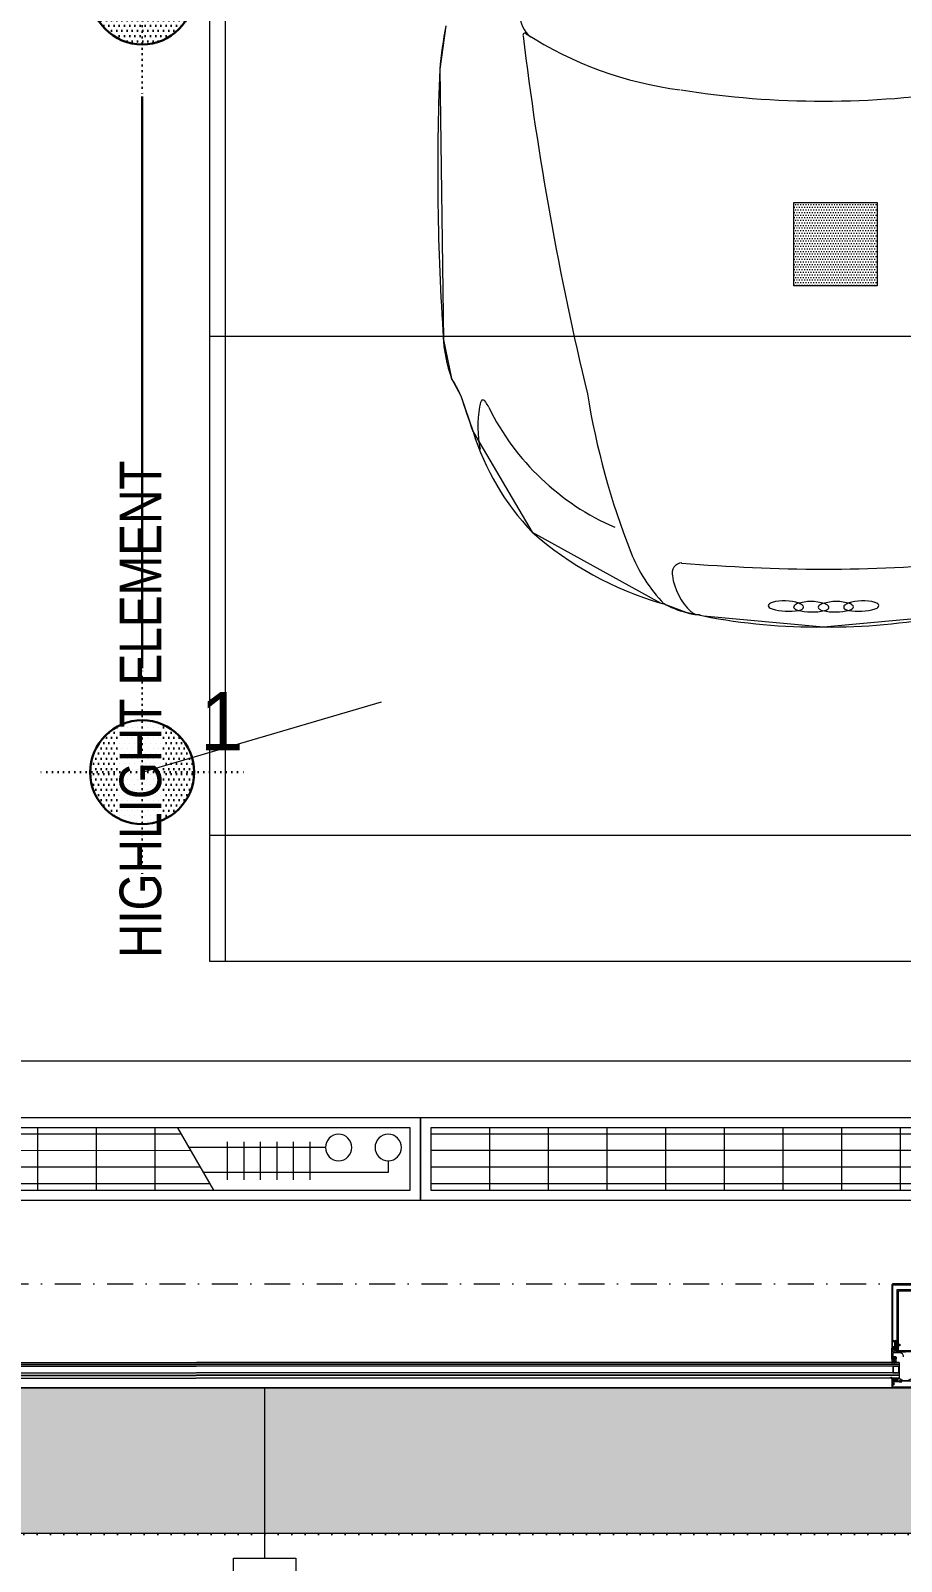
# Model space of a CAD drawing. Extents: x -1701 to 23780, y -363 to 7742.
# Drawn here: x 4278.6 to 4488.2, y 278.2 to 646.3 of the extents above; entities that cross this region are included whole.
import ezdxf
from ezdxf.enums import TextEntityAlignment as Align

# ---------------------------------------------------------------- set-up
doc = ezdxf.new("R2010")
doc.units = 0
doc.header["$LTSCALE"] = 25
doc.header["$MEASUREMENT"] = 0
for name, pattern in [('Audi$0$DASHDOT2', [0.5, 0.25, -0.125, 0, -0.125]), ('Audi$0$DOT2', [0.125, 0, -0.125]), ('DOT2', [0.125, 0, -0.125])]:
    doc.linetypes.add(name, pattern=pattern)
doc.layers.get('0').update_dxf_attribs({"color": 9, "lineweight": 9})
for name, color, linetype, lineweight in [('31', 9, 'Continuous', 9), ('Audi$0$04', 8, 'Continuous', 9), ('Audi$0$05', 8, 'Continuous', 9), ('Audi$0$06D', 8, 'Continuous', 9), ('Audi$0$09', 8, 'Continuous', 9), ('Audi$0$10', 8, 'Continuous', 9), ('Audi$0$15', 8, 'Continuous', 9), ('Audi$0$20', 8, 'Audi$0$DOT2', 9), ('Audi$0$22', 8, 'Continuous', 9), ('Audi$0$24', 8, 'Audi$0$DASHDOT2', 9), ('Audi$0$32', 8, 'Continuous', 9), ('E-Aydınlatma', 7, 'Continuous', 30), ('E-KABLO', 7, 'Continuous', 30)]:
    doc.layers.add(name, color=color, linetype=linetype, lineweight=lineweight)
doc.styles.add('Audi$0$Arial', font='arial.ttf', dxfattribs={"height": 2.5})
doc.styles.add('Audi$0$MuuM_TEXT-STANDART', font='ARIALN.TTF')
doc.styles.add('TX-TEXT', font='')
doc.styles.get('TX-TEXT').set_extended_font_data('TrSah Futura Lt BT')

# ---------------------------------------------------------------- blocks, each defined once
blk = doc.blocks.new('Audi$0$p-audi-highlight_platform')
for p, q in [((30.3, 0), (30.3, 307.6)), ((150.3, 0), (150.3, 307.6)), ((0, 303.8), (660.6, 303.8))]:
    blk.add_line(p, q)
blk.add_lwpolyline([(0, 307.6), (660.6, 307.6), (660.6, 0), (0, 0)], close=True)
blk = doc.blocks.new('Audi$0$p-konvektor_audi')
for p, q in [((250, 89.48), (0, 89.47)), ((250, 89.47), (0, 89.48)), ((0, 89.48), (0, 69.47)), ((250, 69.47), (250, 89.47)), ((199.29, 85.44), (2.49, 85.42)), ((16.61, 71.95), (16.6, 86.99)), ((30.73, 71.95), (30.72, 86.99)), ((44.85, 71.95), (44.84, 86.99)), ((58.96, 71.95), (58.96, 86.99)), ((73.08, 71.95), (73.08, 86.99)), ((87.2, 71.95), (87.2, 86.99)), ((101.32, 71.95), (101.32, 86.99)), ((115.44, 71.95), (115.44, 86.99)), ((129.56, 71.95), (129.56, 86.99)), ((143.68, 71.95), (143.68, 86.98)), ((157.8, 71.95), (157.8, 86.98)), ((171.92, 71.94), (171.92, 86.98)), ((186.04, 71.94), (186.04, 86.98)), ((191.48, 71.95), (200.19, 86.99)), ((196.99, 81.46), (2.49, 81.45)), ((242.21, 82.69), (197.7, 82.69)), ((203.55, 84.5), (203.55, 75.36)), ((207.52, 84.5), (207.52, 75.36)), ((211.5, 84.5), (211.5, 75.36)), ((215.48, 84.5), (215.48, 75.36)), ((219.45, 84.5), (219.45, 75.36)), ((223.43, 84.5), (223.43, 75.36)), ((242.21, 79.91), (242.21, 82.69)), ((194.68, 77.48), (2.49, 77.47)), ((227.1, 76.72), (194.25, 76.73)), ((192.38, 73.51), (2.49, 73.49)), ((0, 69.47), (250, 69.47))]:
    blk.add_line(p, q)
for points in [[(250, 89.47), (0, 89.47), (0, 69.47), (250, 69.47)], [(247.51, 86.99), (247.51, 71.95), (2.49, 71.95), (2.49, 86.99)]]:
    blk.add_lwpolyline(points, close=True)
for centre in [(230.28, 76.72), (242.21, 76.72)]:
    blk.add_circle(centre, 3.18)
blk = doc.blocks.new('Audi$0$p-arac alti')
h = blk.add_hatch()
h.set_pattern_fill('DOTS', color=240, scale=10)
h.set_pattern_definition([(0, (-5617.90286, -3149.24885), (0.3125, 0.625), [0, -0.625])])
h.paths.add_polyline_path([(-3947.94, -3779.61), (-3927.94, -3779.61), (-3927.94, -3799.61), (-3947.94, -3799.61)])
at = {"color": 240}
blk.add_lwpolyline([(-3947.94, -3779.61), (-3927.94, -3779.61), (-3927.94, -3799.61), (-3947.94, -3799.61)], close=True, dxfattribs=at)
blk = doc.blocks.new('*U4797')
at = {"layer": 'Audi$0$10'}
h = blk.add_hatch(dxfattribs=at)
h.set_pattern_fill('LINE', color=256, scale=0.666667, angle=585, style=0)
h.set_pattern_definition([(135, (54.08257, -143.59187), (0.058925565, 0.058925565), [])])
edge = h.paths.add_edge_path()
edge.add_arc((-3.72, -23.02), 0.625, 382.6612, 422.8, ccw=False)
edge.add_arc((-3, -22.7), 0.162, 207.04, 269.8973)
edge.add_line((-3, -22.86), (-2.92, -22.86))
edge.add_line((-2.92, -22.86), (-2.91, -22.86))
edge.add_line((-2.91, -22.86), (-2.9, -22.86))
edge.add_line((-2.9, -22.86), (-2.89, -22.86))
edge.add_line((-2.89, -22.86), (-2.89, -22.86))
edge.add_line((-2.89, -22.86), (-2.88, -22.85))
edge.add_line((-2.88, -22.85), (-2.87, -22.85))
edge.add_line((-2.87, -22.85), (-2.87, -22.84))
edge.add_line((-2.87, -22.84), (-2.86, -22.84))
edge.add_line((-2.86, -22.84), (-2.86, -22.83))
edge.add_line((-2.86, -22.83), (-2.86, -22.81))
edge.add_line((-2.86, -22.81), (-2.86, -22.74))
edge.add_line((-2.86, -22.74), (-2.86, -22.73))
edge.add_line((-2.86, -22.73), (-2.86, -22.73))
edge.add_line((-2.86, -22.73), (-2.86, -22.73))
edge.add_line((-2.86, -22.73), (-2.86, -22.73))
edge.add_line((-2.86, -22.73), (-2.85, -22.72))
edge.add_line((-2.85, -22.72), (-2.85, -22.72))
edge.add_line((-2.85, -22.72), (-2.85, -22.72))
edge.add_line((-2.85, -22.72), (-2.84, -22.72))
edge.add_line((-2.84, -22.72), (-2.84, -22.72))
edge.add_line((-2.84, -22.72), (-2.76, -22.72))
edge.add_line((-2.76, -22.72), (-2.76, -22.72))
edge.add_line((-2.76, -22.72), (-2.75, -22.72))
edge.add_line((-2.75, -22.72), (-2.75, -22.72))
edge.add_line((-2.75, -22.72), (-2.75, -22.72))
edge.add_line((-2.75, -22.72), (-2.74, -22.72))
edge.add_line((-2.74, -22.72), (-2.74, -22.73))
edge.add_line((-2.74, -22.73), (-2.74, -22.73))
edge.add_line((-2.74, -22.73), (-2.74, -22.73))
edge.add_line((-2.74, -22.73), (-2.74, -22.74))
edge.add_line((-2.74, -22.74), (-2.74, -22.81))
edge.add_line((-2.74, -22.81), (-2.74, -22.82))
edge.add_line((-2.74, -22.82), (-2.74, -22.83))
edge.add_line((-2.74, -22.83), (-2.73, -22.84))
edge.add_line((-2.73, -22.84), (-2.73, -22.84))
edge.add_line((-2.73, -22.84), (-2.72, -22.85))
edge.add_line((-2.72, -22.85), (-2.72, -22.85))
edge.add_line((-2.72, -22.85), (-2.71, -22.86))
edge.add_line((-2.71, -22.86), (-2.7, -22.86))
edge.add_line((-2.7, -22.86), (-2.69, -22.86))
edge.add_line((-2.69, -22.86), (-2.68, -22.86))
edge.add_line((-2.68, -22.86), (-2.67, -22.86))
edge.add_line((-2.67, -22.86), (-2.67, -22.86))
edge.add_line((-2.67, -22.86), (-2.66, -22.85))
edge.add_line((-2.66, -22.85), (-2.65, -22.85))
edge.add_line((-2.65, -22.85), (-2.65, -22.84))
edge.add_line((-2.65, -22.84), (-2.64, -22.84))
edge.add_line((-2.64, -22.84), (-2.64, -22.83))
edge.add_line((-2.64, -22.83), (-2.64, -22.81))
edge.add_line((-2.64, -22.81), (-2.64, -22.74))
edge.add_line((-2.64, -22.74), (-2.64, -22.73))
edge.add_line((-2.64, -22.73), (-2.64, -22.73))
edge.add_line((-2.64, -22.73), (-2.64, -22.73))
edge.add_line((-2.64, -22.73), (-2.64, -22.73))
edge.add_line((-2.64, -22.73), (-2.63, -22.72))
edge.add_line((-2.63, -22.72), (-2.63, -22.72))
edge.add_line((-2.63, -22.72), (-2.63, -22.72))
edge.add_line((-2.63, -22.72), (-2.62, -22.72))
edge.add_line((-2.62, -22.72), (-2.62, -22.72))
edge.add_line((-2.62, -22.72), (-2.54, -22.72))
edge.add_line((-2.54, -22.72), (-2.54, -22.72))
edge.add_line((-2.54, -22.72), (-2.53, -22.72))
edge.add_line((-2.53, -22.72), (-2.53, -22.72))
edge.add_line((-2.53, -22.72), (-2.53, -22.72))
edge.add_line((-2.53, -22.72), (-2.52, -22.72))
edge.add_line((-2.52, -22.72), (-2.52, -22.73))
edge.add_line((-2.52, -22.73), (-2.52, -22.73))
edge.add_line((-2.52, -22.73), (-2.52, -22.73))
edge.add_line((-2.52, -22.73), (-2.52, -22.74))
edge.add_line((-2.52, -22.74), (-2.52, -22.81))
edge.add_line((-2.52, -22.81), (-2.52, -22.82))
edge.add_line((-2.52, -22.82), (-2.52, -22.83))
edge.add_line((-2.52, -22.83), (-2.51, -22.84))
edge.add_line((-2.51, -22.84), (-2.51, -22.84))
edge.add_line((-2.51, -22.84), (-2.5, -22.85))
edge.add_line((-2.5, -22.85), (-2.5, -22.85))
edge.add_line((-2.5, -22.85), (-2.49, -22.86))
edge.add_line((-2.49, -22.86), (-2.48, -22.86))
edge.add_line((-2.48, -22.86), (-2.47, -22.86))
edge.add_line((-2.47, -22.86), (-2.46, -22.86))
edge.add_line((-2.46, -22.86), (-2.45, -22.86))
edge.add_line((-2.45, -22.86), (-2.45, -22.86))
edge.add_line((-2.45, -22.86), (-2.44, -22.85))
edge.add_line((-2.44, -22.85), (-2.43, -22.85))
edge.add_line((-2.43, -22.85), (-2.43, -22.84))
edge.add_line((-2.43, -22.84), (-2.42, -22.84))
edge.add_line((-2.42, -22.84), (-2.42, -22.83))
edge.add_line((-2.42, -22.83), (-2.42, -22.81))
edge.add_line((-2.42, -22.81), (-2.42, -22.74))
edge.add_line((-2.42, -22.74), (-2.42, -22.73))
edge.add_line((-2.42, -22.73), (-2.42, -22.73))
edge.add_line((-2.42, -22.73), (-2.42, -22.73))
edge.add_line((-2.42, -22.73), (-2.42, -22.73))
edge.add_line((-2.42, -22.73), (-2.41, -22.72))
edge.add_line((-2.41, -22.72), (-2.41, -22.72))
edge.add_line((-2.41, -22.72), (-2.41, -22.72))
edge.add_line((-2.41, -22.72), (-2.4, -22.72))
edge.add_line((-2.4, -22.72), (-2.4, -22.72))
edge.add_line((-2.4, -22.72), (-2.32, -22.72))
edge.add_line((-2.32, -22.72), (-2.32, -22.72))
edge.add_line((-2.32, -22.72), (-2.31, -22.72))
edge.add_line((-2.31, -22.72), (-2.31, -22.72))
edge.add_line((-2.31, -22.72), (-2.31, -22.72))
edge.add_line((-2.31, -22.72), (-2.3, -22.72))
edge.add_line((-2.3, -22.72), (-2.3, -22.73))
edge.add_line((-2.3, -22.73), (-2.3, -22.73))
edge.add_line((-2.3, -22.73), (-2.3, -22.73))
edge.add_line((-2.3, -22.73), (-2.3, -22.74))
edge.add_line((-2.3, -22.74), (-2.3, -22.81))
edge.add_line((-2.3, -22.81), (-2.3, -22.82))
edge.add_line((-2.3, -22.82), (-2.3, -22.83))
edge.add_line((-2.3, -22.83), (-2.29, -22.84))
edge.add_line((-2.29, -22.84), (-2.29, -22.84))
edge.add_line((-2.29, -22.84), (-2.28, -22.85))
edge.add_line((-2.28, -22.85), (-2.28, -22.85))
edge.add_line((-2.28, -22.85), (-2.27, -22.86))
edge.add_line((-2.27, -22.86), (-2.26, -22.86))
edge.add_line((-2.26, -22.86), (-2.25, -22.86))
edge.add_line((-2.25, -22.86), (-2.24, -22.86))
edge.add_line((-2.24, -22.86), (-2.23, -22.86))
edge.add_line((-2.23, -22.86), (-2.23, -22.86))
edge.add_line((-2.23, -22.86), (-2.22, -22.85))
edge.add_line((-2.22, -22.85), (-2.21, -22.85))
edge.add_line((-2.21, -22.85), (-2.21, -22.84))
edge.add_line((-2.21, -22.84), (-2.2, -22.84))
edge.add_line((-2.2, -22.84), (-2.2, -22.83))
edge.add_line((-2.2, -22.83), (-2.2, -22.81))
edge.add_line((-2.2, -22.81), (-2.2, -22.74))
edge.add_line((-2.2, -22.74), (-2.2, -22.73))
edge.add_line((-2.2, -22.73), (-2.2, -22.73))
edge.add_line((-2.2, -22.73), (-2.2, -22.73))
edge.add_line((-2.2, -22.73), (-2.2, -22.73))
edge.add_line((-2.2, -22.73), (-2.19, -22.72))
edge.add_line((-2.19, -22.72), (-2.19, -22.72))
edge.add_line((-2.19, -22.72), (-2.19, -22.72))
edge.add_line((-2.19, -22.72), (-2.18, -22.72))
edge.add_line((-2.18, -22.72), (-2.18, -22.72))
edge.add_line((-2.18, -22.72), (-2.1, -22.72))
edge.add_line((-2.1, -22.72), (-2.1, -22.72))
edge.add_line((-2.1, -22.72), (-2.09, -22.72))
edge.add_line((-2.09, -22.72), (-2.09, -22.72))
edge.add_line((-2.09, -22.72), (-2.09, -22.72))
edge.add_line((-2.09, -22.72), (-2.08, -22.72))
edge.add_line((-2.08, -22.72), (-2.08, -22.73))
edge.add_line((-2.08, -22.73), (-2.08, -22.73))
edge.add_line((-2.08, -22.73), (-2.08, -22.73))
edge.add_line((-2.08, -22.73), (-2.08, -22.74))
edge.add_line((-2.08, -22.74), (-2.08, -22.99))
edge.add_arc((-2.11, -22.99), 0.03, 270, 360, ccw=False)
edge.add_line((-2.11, -23.02), (-2.29, -23.02))
edge.add_line((-2.29, -23.02), (-2.29, -23.19))
edge.add_line((-2.29, -23.19), (-2.22, -23.21))
edge.add_arc((-2.23, -23.26), 0.05, 327.9606, 435.4015, ccw=False)
edge.add_arc((-2.27, -23.23), 0.1, 296.3878, 327.9606, ccw=False)
edge.add_arc((-2.52, -22.73), 0.663, 243.6122, 296.3878, ccw=False)
edge.add_arc((-2.77, -23.23), 0.1, 212.0394, 243.6122, ccw=False)
edge.add_arc((-2.82, -23.26), 0.05, 104.5985, 212.0394, ccw=False)
edge.add_line((-2.83, -23.21), (-2.75, -23.19))
edge.add_line((-2.75, -23.19), (-2.75, -23.02))
edge.add_line((-2.75, -23.02), (-3.17, -23.02))
edge.add_arc((-3.17, -22.97), 0.05, 193.1598, 270, ccw=False)
edge.add_arc((-3.97, -23.12), 0.763, 370.8798, 411.3382)
edge.add_arc((-3.45, -22.51), 0.0486, 74.5683, 206.9707, ccw=False)
edge = h.paths.add_edge_path(flags=16)
edge.add_arc((-2.62, -23.22), 0.03, 180, 259.176, ccw=False)
edge.add_line((-2.65, -23.22), (-2.65, -23.05))
edge.add_arc((-2.62, -23.05), 0.03, 90, 180, ccw=False)
edge.add_line((-2.62, -23.02), (-2.42, -23.02))
edge.add_arc((-2.42, -23.05), 0.03, 360, 450, ccw=False)
edge.add_line((-2.39, -23.05), (-2.39, -23.22))
edge.add_arc((-2.42, -23.22), 0.03, 280.824, 360, ccw=False)
edge.add_arc((-2.52, -22.69), 0.562, 259.176, 280.824, ccw=False)
for p, q in [((-2.56, -14.43), (-2.45, -14.43)), ((-2.45, -14.98), (-2.45, -14.43)), ((-2.4, -14.85), (-2.45, -14.56)), ((-2.44, -14.56), (-2.45, -14.56)), ((-2.45, -14.69), (-2.42, -14.82)), ((-2.44, -14.56), (-2.39, -14.85)), ((-2.42, -14.59), (-2.44, -14.56)), ((-2.37, -14.59), (-2.42, -14.59)), ((-2.37, -14.82), (-2.42, -14.59)), ((-2.35, -14.56), (-2.37, -14.59)), ((-2.37, -14.59), (-2.33, -14.82)), ((-2.33, -14.59), (-2.35, -14.56)), ((-2.35, -14.56), (-2.35, -14.56)), ((-2.31, -14.85), (-2.35, -14.56)), ((-2.35, -14.56), (-2.3, -14.85)), ((-2.28, -14.59), (-2.33, -14.59)), ((-2.28, -14.82), (-2.33, -14.59)), ((-2.26, -14.56), (-2.28, -14.59)), ((-2.28, -14.59), (-2.23, -14.82)), ((-2.25, -14.56), (-2.26, -14.56)), ((-2.21, -14.85), (-2.26, -14.56)), ((-2.23, -14.59), (-2.25, -14.56)), ((-2.25, -14.56), (-2.2, -14.85)), ((-2.18, -14.82), (-2.23, -14.59)), ((-2.18, -14.59), (-2.23, -14.59)), ((-2.16, -14.56), (-2.18, -14.59)), ((-2.18, -14.59), (-1.99, -14.59)), ((-2.18, -14.59), (-2.13, -14.82)), ((-2.15, -14.56), (-2.16, -14.56)), ((-2.11, -14.85), (-2.16, -14.56)), ((-2.13, -14.59), (-2.15, -14.56)), ((-2.15, -14.56), (-2.11, -14.85)), ((-2.09, -14.82), (-2.13, -14.59)), ((-2.09, -14.59), (-2.13, -14.59)), ((-2.07, -14.56), (-2.09, -14.59)), ((-2.09, -14.59), (-2.04, -14.82)), ((-2.06, -14.56), (-2.07, -14.56)), ((-2.02, -14.85), (-2.07, -14.56)), ((-2.04, -14.59), (-2.06, -14.56)), ((-2.06, -14.56), (-2.01, -14.85)), ((-1.99, -14.82), (-2.04, -14.59)), ((-1.97, -14.56), (-1.99, -14.59)), ((-1.99, -14.59), (-1.94, -14.82)), ((-1.97, -14.56), (-1.96, -14.56)), ((-1.92, -14.85), (-1.97, -14.56)), ((-1.94, -14.59), (-1.96, -14.56)), ((-1.96, -14.56), (-1.91, -14.85)), ((-1.89, -14.59), (-1.94, -14.59)), ((-1.89, -14.82), (-1.94, -14.59)), ((-1.87, -14.56), (-1.89, -14.59)), ((-1.89, -14.59), (-1.84, -14.82)), ((-1.82, -14.85), (-1.87, -14.56)), ((-1.86, -14.56), (-1.87, -14.56)), ((-1.86, -14.56), (-1.82, -14.85)), ((-1.84, -14.59), (-1.86, -14.56)), ((-1.8, -14.82), (-1.84, -14.59)), ((-1.8, -14.59), (-1.84, -14.59)), ((-1.78, -14.56), (-1.8, -14.59)), ((-1.8, -14.59), (-1.75, -14.82)), ((-1.78, -14.56), (-1.77, -14.56)), ((-1.73, -14.85), (-1.78, -14.56)), ((-1.75, -14.59), (-1.77, -14.56)), ((-1.77, -14.56), (-1.72, -14.85)), ((-1.75, -14.59), (-1.7, -14.59)), ((-1.7, -14.82), (-1.75, -14.59)), ((-1.68, -14.56), (-1.7, -14.59)), ((-1.7, -14.59), (-1.65, -14.82)), ((-1.63, -14.85), (-1.68, -14.56)), ((-1.68, -14.56), (-1.67, -14.56)), ((-1.67, -14.56), (-1.62, -14.85)), ((-1.65, -14.59), (-1.67, -14.56)), ((-1.6, -14.82), (-1.65, -14.59)), ((-1.6, -14.59), (-1.65, -14.59)), ((-1.58, -14.56), (-1.6, -14.59)), ((-1.6, -14.59), (-1.55, -14.82)), ((-1.53, -14.85), (-1.58, -14.56)), ((-1.58, -14.56), (-1.57, -14.56)), ((-1.57, -14.56), (-1.53, -14.85)), ((-1.55, -14.59), (-1.57, -14.56)), ((-1.51, -14.82), (-1.55, -14.59)), ((-1.51, -14.59), (-1.55, -14.59)), ((-1.49, -14.56), (-1.51, -14.59)), ((-1.44, -14.85), (-1.49, -14.56)), ((-1.48, -14.56), (-1.49, -14.56)), ((-1.48, -14.56), (-1.43, -14.85)), ((-1.46, -14.59), (-1.48, -14.56)), ((-1.41, -14.82), (-1.46, -14.59)), ((-1.44, -14.59), (-1.46, -14.59)), ((-1.4, -14.61), (-1.44, -14.59)), ((-1.41, -14.81), (-1.18, -14.72)), ((-1.39, -14.59), (-1.4, -14.61)), ((-1.4, -14.61), (-1.31, -14.77)), ((-1.37, -14.66), (-1.39, -14.59)), ((-1.38, -14.59), (-1.39, -14.59)), ((-1.36, -14.62), (-1.38, -14.59)), ((-1.38, -14.59), (-1.36, -14.68)), ((-1.36, -14.68), (-1.37, -14.66)), ((-1.31, -14.77), (-1.36, -14.62)), ((-1.18, -14.7), (-1.36, -14.62)), ((-1.17, -14.71), (-1.18, -14.7)), ((-1.18, -14.72), (-1.17, -14.71)), ((-2.56, -14.98), (-2.45, -14.98)), ((-2.42, -14.82), (-2.45, -14.82)), ((-2.42, -14.82), (-2.4, -14.85)), ((-2.42, -14.82), (-2.4, -14.85)), ((-2.4, -14.85), (-2.39, -14.85)), ((-2.39, -14.85), (-2.37, -14.82)), ((-2.33, -14.82), (-2.37, -14.82)), ((-2.33, -14.82), (-2.31, -14.85)), ((-2.33, -14.82), (-2.31, -14.85)), ((-2.31, -14.85), (-2.3, -14.85)), ((-2.3, -14.85), (-2.28, -14.82)), ((-2.28, -14.82), (-2.23, -14.82)), ((-2.23, -14.82), (-2.21, -14.85)), ((-2.23, -14.82), (-2.21, -14.85)), ((-2.04, -14.82), (-2.23, -14.82)), ((-2.21, -14.85), (-2.2, -14.85)), ((-2.2, -14.85), (-2.18, -14.82)), ((-2.18, -14.82), (-2.13, -14.82)), ((-2.18, -14.82), (-2.13, -14.82)), ((-2.13, -14.82), (-2.11, -14.85)), ((-2.13, -14.82), (-2.11, -14.85)), ((-2.11, -14.85), (-2.09, -14.82)), ((-2.11, -14.85), (-2.11, -14.85)), ((-2.09, -14.82), (-2.04, -14.82)), ((-2.09, -14.82), (-2.04, -14.82)), ((-2.04, -14.82), (-2.02, -14.85)), ((-2.04, -14.82), (-2.02, -14.85)), ((-2.02, -14.85), (-2.01, -14.85)), ((-2.01, -14.85), (-1.99, -14.82)), ((-1.99, -14.82), (-1.94, -14.82)), ((-1.99, -14.82), (-1.94, -14.82)), ((-1.94, -14.82), (-1.92, -14.85)), ((-1.94, -14.82), (-1.92, -14.85)), ((-1.92, -14.85), (-1.91, -14.85)), ((-1.91, -14.85), (-1.89, -14.82)), ((-1.89, -14.82), (-1.84, -14.82)), ((-1.84, -14.82), (-1.82, -14.85)), ((-1.84, -14.82), (-1.82, -14.85)), ((-1.82, -14.85), (-1.8, -14.82)), ((-1.82, -14.85), (-1.82, -14.85)), ((-1.75, -14.82), (-1.8, -14.82)), ((-1.75, -14.82), (-1.73, -14.85)), ((-1.75, -14.82), (-1.73, -14.85)), ((-1.73, -14.85), (-1.72, -14.85)), ((-1.72, -14.85), (-1.7, -14.82)), ((-1.7, -14.82), (-1.65, -14.82)), ((-1.65, -14.82), (-1.63, -14.85)), ((-1.65, -14.82), (-1.63, -14.85)), ((-1.63, -14.85), (-1.62, -14.85)), ((-1.62, -14.85), (-1.6, -14.82)), ((-1.6, -14.82), (-1.55, -14.82)), ((-1.55, -14.82), (-1.53, -14.85)), ((-1.55, -14.82), (-1.53, -14.85)), ((-1.53, -14.85), (-1.51, -14.82)), ((-1.53, -14.85), (-1.53, -14.85)), ((-1.51, -14.82), (-1.46, -14.82)), ((-1.46, -14.82), (-1.44, -14.85)), ((-1.44, -14.85), (-1.43, -14.85)), ((-1.43, -14.85), (-1.41, -14.82)), ((-1.41, -14.82), (-1.41, -14.81)), ((-1.47, -18.95), (-1.47, -22.7))]:
    blk.add_line(p, q, dxfattribs=at)
for points in [[(2.95, 0), (-2.95, 0, 0.414214), (-3.25, -0.3), (-3.25, -15.48, 0.470043), (-3.22, -15.51), (-3.15, -15.51, 0.430327), (-3.05, -15.41), (-2.88, -15.41), (-2.88, -15.69), (-2.95, -15.72, 0.508142), (-2.95, -15.77), (-2.78, -15.92, 0.650971), (-2.7, -15.89), (-2.7, -15.26, 0.414214), (-2.75, -15.21), (-3.1, -15.21), (-3.1, -13.91), (-2.74, -13.91), (-2.67, -14.03), (-2.67, -14.3, 0.414214), (-2.64, -14.33), (-2.6, -14.33, 0.267949), (-2.58, -14.31), (-2.47, -14.13, 0.131652), (-2.47, -14.12), (-2.47, -13.99, 0.131652), (-2.47, -13.97), (-2.62, -13.72, 0.267949), (-2.64, -13.71), (-3.05, -13.71), (-3.05, -0.4, -0.414214), (-2.95, -0.3), (2.95, -0.3)], [(-0.45, -17.56, 0.414214), (-1.4, -16.61), (-2.97, -16.61, 0.414214), (-3.07, -16.71), (-3.07, -17.43, 0.414214), (-2.97, -17.53), (-2.41, -17.53, -0.414214), (-2.25, -17.69), (-2.25, -18.01, -0.414214), (-2.35, -18.11), (-2.45, -18.11, -0.414214), (-2.55, -18.01), (-2.55, -17.99), (-2.4, -17.99), (-2.4, -17.69), (-2.72, -17.69), (-2.75, -17.66), (-2.78, -17.69), (-3.1, -17.69), (-3.1, -17.99), (-2.95, -17.99), (-2.95, -18.01, -0.414214), (-3.05, -18.11), (-3.22, -18.11, -0.414214), (-3.25, -18.08), (-3.25, -16.61), (-3.25, -15.54, -0.414214), (-3.22, -15.51), (-3, -15.51, -0.414214), (-2.9, -15.61), (-2.9, -15.63, -0.414214), (-2.93, -15.66), (-3.07, -15.66), (-3.07, -16.31, 0.414214), (-2.97, -16.41), (-2.75, -16.41, 0.414214), (-2.45, -16.11), (-2.45, -14.74), (-2.42, -14.71), (-2.45, -14.68), (-2.45, -13.89), (-2.26, -13.55, -0.767327), (-2.2, -13.57), (-2.2, -15.5), (-2.25, -15.61), (-2.25, -15.73), (-2.22, -15.75), (-2.25, -15.76), (-2.25, -15.83, -1), (-2.25, -15.89), (-2.25, -15.97, -1), (-2.25, -16.03), (-2.25, -16.11, 0.414214), (-1.95, -16.41), (0, -16.41)], [(-0.83, -23.68), (-1.44, -23.68, -0.198912), (-1.46, -23.67), (-1.55, -23.58), (-2.71, -23.58), (-2.9, -23.68), (-2.74, -23.96, -1), (-2.87, -24.04), (-3.09, -23.66, -0.414214), (-3.08, -23.62), (-2.98, -23.57), (-3.12, -23.07, -0.493145), (-3.05, -22.98), (-2.85, -22.98, -0.414214), (-2.8, -23.03), (-2.8, -23.1, -0.414214), (-2.83, -23.13), (-2.95, -23.13), (-2.88, -23.38), (-2.15, -23.38), (-2.15, -23.13), (-2.27, -23.13, -0.414214), (-2.3, -23.1), (-2.3, -23.03, -0.414214), (-2.25, -22.98), (-1.9, -22.98, -0.414214), (-1.85, -23.03), (-1.85, -23.1, -0.414214), (-1.88, -23.13), (-2, -23.13), (-2, -23.38), (-1.45, -23.38), (-1.45, -23.31, -0.414214), (-1.42, -23.28), (-1.33, -23.28, -0.414214), (-1.3, -23.31), (-1.3, -23.38), (1.3, -23.38)], [(3.25, -22.7), (3.25, -22.75), (2.45, -22.75, 0.10228), (1.16, -23.02, -0.152313), (0, -23.38, -0.152313), (-1.16, -23.02, 0.159108), (-1.84, -22.75), (-3.02, -22.75), (-3.02, -22.7), (-1.84, -22.7, -0.158967), (-1.13, -22.98, 0.152054), (0, -23.33, 0.152944), (1.13, -22.98, -0.10266), (2.45, -22.7), (3.25, -22.7)]]:
    blk.add_lwpolyline(points, format="xyb", dxfattribs=at)
for points in [[(-2, -1.41), (2, -1.41), (2, -16.41), (-2, -16.41)], [(-1.7, -1.71), (1.7, -1.71), (1.7, -16.11), (-1.7, -16.11)], [(-1.47, -21.42), (-1.47, -19.82), (-3.07, -19.82), (-3.07, -21.42)], [(-1.57, -21.32), (-1.57, -19.92), (-2.97, -19.92), (-2.97, -21.32)]]:
    blk.add_lwpolyline(points, close=True, dxfattribs=at)
for points in [[(-2.65, -14.67), (-2.63, -14.7), (-2.63, -14.71), (-2.65, -14.74)], [(-1.51, -14.59), (-1.46, -14.82)]]:
    blk.add_lwpolyline(points, dxfattribs=at)
for points in [[(-2.47, -18.13, -0.414214), (-2.57, -18.03), (-2.57, -17.97), (-2.45, -17.97), (-2.45, -17.87, 0.333333), (-3.05, -17.87), (-3.05, -17.97), (-2.93, -17.97), (-2.93, -18.03, -0.414214), (-3.03, -18.13), (-3.25, -18.13), (-3.25, -18.78), (-3.21, -18.78, 0.307685), (-3.15, -18.74, -1.128702), (-3.09, -18.77, -0.201212), (-3.25, -18.88, 0.978531), (-3.25, -18.98, 0.1613), (-3.04, -18.86, -0.307572), (-3.02, -18.86), (-2.83, -18.97, 0.8391), (-2.81, -18.95), (-2.89, -18.86, -0.8391), (-2.87, -18.83), (-2.61, -18.97, 0.8391), (-2.59, -18.95), (-2.67, -18.86, -0.8391), (-2.65, -18.83), (-2.39, -18.97, 0.8391), (-2.37, -18.95), (-2.45, -18.86, -0.8391), (-2.43, -18.83), (-2.17, -18.97, 0.8391), (-2.15, -18.95), (-2.23, -18.86, -0.176327), (-2.25, -18.8), (-2.25, -18.13)], [(-2.67, -18.13), (-2.67, -17.9, 0.375047), (-2.7, -17.87, 0.067879), (-2.8, -17.87, 0.375047), (-2.83, -17.9), (-2.83, -18.13, -0.298217), (-2.89, -18.22, 0.298217), (-2.95, -18.31), (-2.95, -18.34, 0.414214), (-2.92, -18.37), (-2.58, -18.37, 0.414214), (-2.55, -18.34), (-2.55, -18.31, 0.298217), (-2.61, -18.22, -0.298217)], [(-2.95, -18.55), (-2.95, -18.58, 1), (-2.55, -18.58), (-2.55, -18.55, 0.414214), (-2.58, -18.52), (-2.92, -18.52, 0.414214)], [(-3.44, -22.46, -0.176952), (-3.15, -22.78, 0.281357), (-3, -22.86), (-2.92, -22.86), (-2.91, -22.86), (-2.9, -22.86), (-2.89, -22.86), (-2.89, -22.86), (-2.88, -22.85), (-2.87, -22.85), (-2.87, -22.84), (-2.86, -22.84), (-2.86, -22.83), (-2.86, -22.81), (-2.86, -22.74), (-2.86, -22.73), (-2.86, -22.73), (-2.86, -22.73), (-2.86, -22.73), (-2.85, -22.72), (-2.85, -22.72), (-2.85, -22.72), (-2.84, -22.72), (-2.84, -22.72), (-2.76, -22.72), (-2.76, -22.72), (-2.75, -22.72), (-2.75, -22.72), (-2.75, -22.72), (-2.74, -22.72), (-2.74, -22.73), (-2.74, -22.73), (-2.74, -22.73), (-2.74, -22.74), (-2.74, -22.81), (-2.74, -22.82), (-2.74, -22.83), (-2.73, -22.84), (-2.73, -22.84), (-2.72, -22.85), (-2.72, -22.85), (-2.71, -22.86), (-2.7, -22.86), (-2.69, -22.86), (-2.68, -22.86), (-2.67, -22.86), (-2.67, -22.86), (-2.66, -22.85), (-2.65, -22.85), (-2.65, -22.84), (-2.64, -22.84), (-2.64, -22.83), (-2.64, -22.81), (-2.64, -22.74), (-2.64, -22.73), (-2.64, -22.73), (-2.64, -22.73), (-2.64, -22.73), (-2.63, -22.72), (-2.63, -22.72), (-2.63, -22.72), (-2.62, -22.72), (-2.62, -22.72), (-2.54, -22.72), (-2.54, -22.72), (-2.53, -22.72), (-2.53, -22.72), (-2.53, -22.72), (-2.52, -22.72), (-2.52, -22.73), (-2.52, -22.73), (-2.52, -22.73), (-2.52, -22.74), (-2.52, -22.81), (-2.52, -22.82), (-2.52, -22.83), (-2.51, -22.84), (-2.51, -22.84), (-2.5, -22.85), (-2.5, -22.85), (-2.49, -22.86), (-2.48, -22.86), (-2.47, -22.86), (-2.46, -22.86), (-2.45, -22.86), (-2.45, -22.86), (-2.44, -22.85), (-2.43, -22.85), (-2.43, -22.84), (-2.42, -22.84), (-2.42, -22.83), (-2.42, -22.81), (-2.42, -22.74), (-2.42, -22.73), (-2.42, -22.73), (-2.42, -22.73), (-2.42, -22.73), (-2.41, -22.72), (-2.41, -22.72), (-2.41, -22.72), (-2.4, -22.72), (-2.4, -22.72), (-2.32, -22.72), (-2.32, -22.72), (-2.31, -22.72), (-2.31, -22.72), (-2.31, -22.72), (-2.3, -22.72), (-2.3, -22.73), (-2.3, -22.73), (-2.3, -22.73), (-2.3, -22.74), (-2.3, -22.81), (-2.3, -22.82), (-2.3, -22.83), (-2.29, -22.84), (-2.29, -22.84), (-2.28, -22.85), (-2.28, -22.85), (-2.27, -22.86), (-2.26, -22.86), (-2.25, -22.86), (-2.24, -22.86), (-2.23, -22.86), (-2.23, -22.86), (-2.22, -22.85), (-2.21, -22.85), (-2.21, -22.84), (-2.2, -22.84), (-2.2, -22.83), (-2.2, -22.81), (-2.2, -22.74), (-2.2, -22.73), (-2.2, -22.73), (-2.2, -22.73), (-2.2, -22.73), (-2.19, -22.72), (-2.19, -22.72), (-2.19, -22.72), (-2.18, -22.72), (-2.18, -22.72), (-2.1, -22.72), (-2.1, -22.72), (-2.09, -22.72), (-2.09, -22.72), (-2.09, -22.72), (-2.08, -22.72), (-2.08, -22.73), (-2.08, -22.73), (-2.08, -22.73), (-2.08, -22.74), (-2.08, -22.99, -0.414214), (-2.11, -23.02), (-2.29, -23.02), (-2.29, -23.19), (-2.22, -23.21, -0.506456), (-2.19, -23.28, -0.13864), (-2.23, -23.32, -0.234436), (-2.82, -23.32, -0.13864), (-2.86, -23.28, -0.506456), (-2.83, -23.21), (-2.75, -23.19), (-2.75, -23.02), (-3.17, -23.02, -0.348434), (-3.22, -22.98, 0.17839), (-3.49, -22.53, -0.651907)], [(-3.1, -24.85), (-3.1, -24.28), (-2.78, -24.28, 1), (-2.78, -24.13), (-3.1, -24.13), (-3.1, -23.65), (-3.02, -23.6, 0.339454), (-3, -23.57), (-3.14, -23.04, 0.876976), (-3.25, -23.05), (-3.25, -25), (3.25, -25), (3.25, -23.05, 0.876976), (3.14, -23.04), (3, -23.57, 0.339454), (3.02, -23.6), (3.1, -23.65), (3.1, -24.13), (2.78, -24.13, 1), (2.78, -24.28), (3.1, -24.28), (3.1, -24.85)], [(-2.63, -23.27, -0.359904), (-2.65, -23.24), (-2.65, -23.07, -0.414214), (-2.62, -23.04), (-2.42, -23.04, -0.414214), (-2.39, -23.07), (-2.39, -23.24, -0.359904), (-2.42, -23.27, -0.094739)], [(-2.63, -23.27, -0.359904), (-2.65, -23.24), (-2.65, -23.07, -0.414214), (-2.62, -23.04), (-2.42, -23.04, -0.414214), (-2.39, -23.07), (-2.39, -23.24, -0.359904), (-2.42, -23.27, -0.094739)]]:
    blk.add_lwpolyline(points, format="xyb", close=True, dxfattribs=at)
for centre, start, end in [((-2.13, -14.73), 144.7573, 172.4905), ((-2.13, -14.68), 187.5095, 215.2427)]:
    blk.add_arc(centre, 0.521, start, end, dxfattribs=at)
at = {"layer": 'Audi$0$15'}
for p, q in [((-1.47, -18.95), (-170.63, -18.95)), ((-1.47, -19.35), (-170.63, -19.35)), ((-1.47, -19.42), (-170.63, -19.42)), ((-1.47, -19.82), (-170.63, -19.82)), ((-1.47, -21.42), (-170.63, -21.42)), ((-1.47, -22.02), (-170.63, -22.02)), ((-1.47, -22.1), (-170.63, -22.1)), ((-1.47, -22.7), (-170.63, -22.7))]:
    blk.add_line(p, q, dxfattribs=at)
blk = doc.blocks.new('*U4857')
at = {"layer": 'Audi$0$15'}
for p, q in [((1.47, -18.95), (62.7, -18.95)), ((1.47, -19.35), (62.7, -19.35)), ((1.47, -19.42), (62.7, -19.42)), ((1.47, -19.82), (62.7, -19.82)), ((1.47, -21.42), (62.7, -21.42)), ((1.47, -22.02), (62.7, -22.02)), ((1.47, -22.1), (62.7, -22.1)), ((1.47, -22.7), (62.7, -22.7))]:
    blk.add_line(p, q, dxfattribs=at)
blk = doc.blocks.new('Audi$0$P-AKS_AUDI')
at = {"layer": 'Audi$0$24'}
blk.add_lwpolyline([(-3840, -2440), (360, -2440)], dxfattribs=at)
blk = doc.blocks.new('Audi$0$p-zemin kat')
at = {"layer": 'Audi$0$09'}
h = blk.add_hatch(dxfattribs=at)
h.set_pattern_fill('SQUARE', color=252, scale=20, style=0)
h.paths.add_polyline_path([(4025.5, 285), (4822.5, 285), (4822.5, 2034.32), (4787.5, 2034.32), (4787.5, 320), (4025.5, 320)])
at = {"layer": 'Audi$0$06D'}
blk.add_lwpolyline([(4025.5, 320), (4787.5, 320), (4787.5, 2034.62)], dxfattribs=at)
blk.add_lwpolyline([(4025.5, 285), (4822.5, 285), (4822.5, 2034.32), (4787.5, 2034.32), (4787.5, 320), (4025.5, 320), (4025.5, 285)], close=True, dxfattribs=at)
at = {"layer": 'Audi$0$20'}
blk.add_lwpolyline([(1719.56, 284.7), (4822.79, 284.7), (4822.79, 2034.32)], dxfattribs=at)
at = {"layer": 'Audi$0$10'}
for name, p in [('*U4857', (4255.83, 345)), ('*U4797', (4489.17, 345))]:
    blk.add_blockref(name, p, dxfattribs=at)
at = {"layer": 'Audi$0$24'}
blk.add_blockref('Audi$0$P-AKS_AUDI', (4722.5, 2785), dxfattribs=at)
blk = doc.blocks.new('Audi$0$0_wallno')
blk.add_lwpolyline([(-7.84, 1.5), (7.942, 1.5), (7.942, -1.5), (-7.84, -1.5)], close=True)
blk.add_lwpolyline([(7.942, 0), (16.132, 0)])
at = {"style": 'Audi$0$Arial'}
blk.add_attdef('GENISLIK', text='', height=2, dxfattribs=at).set_placement((8.442, 0), align=Align.BOTTOM_LEFT)
blk.add_attdef('DUVARNO', text='', height=2, dxfattribs=at).set_placement((0, 0), align=Align.MIDDLE_CENTER)
blk.add_attdef('YUKSEKLIK', text='', height=2, dxfattribs=at).set_placement((8.442, -0.5), align=Align.TOP_LEFT)
blk = doc.blocks.new('Audi$0$Group-321-1')
at = {"lineweight": 0}
blk.add_lwpolyline([(384781.9224, 69369.1627), (384781.8618, 69369.0762), (384781.5727, 69368.4935), (384781.5478, 69368.4017), (384781.5488, 69368.3546), (384781.5351, 69368.2638), (384781.5515, 69367.9843), (384781.5515, 69367.9843), (384781.749, 69367.6906), (384781.7549, 69367.6863), (384781.7923, 69367.6441), (384781.8263, 69367.6169), (384782.0711, 69367.4613), (384782.3403, 69367.353), (384782.3817, 69367.3414), (384782.4453, 69367.3332), (384782.7991, 69367.344), (384783.0363, 69367.4941), (384783.1021, 69367.5581), (384783.1403, 69367.5843), (384783.2058, 69367.6663), (384783.5053, 69368.2326), (384783.5403, 69368.3322)], dxfattribs=at)
for centre, radius, start, end in [((384783.0277, 69368.3243), 1.3873, 142.8163, 147.1796), ((384782.1584, 69369.074), 0.0723, 153.7582, 202.5543), ((384787.0532, 69366.1374), 5.9654, 150.48594, 156.73647), ((384782.0818, 69369.0554), 0.00481, 20.9384, 175.9317), ((384789.1281, 69366.4456), 7.5187, 159.68697, 166.35156), ((384782.8576, 69369.5029), 0.8909, 210.0252, 235.5657), ((384783.6274, 69370.5018), 2.1511, 233.7694, 242.9353), ((384783.6345, 69370.4982), 2.1511, 242.7208, 251.8868), ((384781.8971, 69368.3577), 0.3521, 155.6746, 172.8272), ((384781.2507, 69368.3722), 0.2986, 356.6067, 5.6602), ((384764.3472, 69370.8859), 17.3868, 351.32617, 351.63129), ((384781.8007, 69368.141), 0.2809, 142.998, 163.907), ((384781.6108, 69368.2877), 0.0411, 126.4313, 146.9765), ((384781.5894, 69368.3179), 0.00398, 74.7912, 133.7856), ((384781.5845, 69368.3135), 0.0102, 1.6376, 54.3963), ((384781.5006, 69368.3013), 0.0949, 358.817, 7.3839), ((384782.2012, 69368.2894), 0.6058, 179.0659, 219.4798), ((384782.1373, 69368.159), 0.6112, 170.0439, 196.5991), ((384783.574, 69367.6511), 1.8423, 162.0199, 174.3284), ((384782.3166, 69368.2853), 0.8221, 201.4762, 226.3392), ((384782.1191, 69367.7954), 0.3803, 174.3105, 196.6697), ((384781.9405, 69367.6889), 0.1449, 160.4215, 200.1828), ((384781.8274, 69367.732), 0.0243, 63.7649, 169.9953), ((384784.0992, 69371.3805), 4.2739, 238.0489, 242.6341), ((384781.9367, 69367.8086), 0.2189, 213.4367, 228.8733), ((384781.8626, 69367.7093), 0.0958, 222.8673, 244.0075), ((384781.8298, 69367.649), 0.0272, 202.2018, 232.2843), ((384782.6953, 69368.7143), 1.3999, 231.6246, 243.5204), ((384781.9795, 69367.566), 0.00393, 106.148, 191.2356), ((384781.9926, 69367.569), 0.0174, 192.4725, 226.4338), ((384781.9842, 69367.5477), 0.0228, 79.7433, 104.6743), ((384782.0763, 69367.6572), 0.139, 226.4813, 253.2418), ((384781.9679, 69367.4673), 0.1048, 43.0274, 79.064), ((384784.0734, 69371.3937), 4.2739, 243.022, 247.6072), ((384782.0325, 69367.5354), 0.00393, 108.0079, 193.0955), ((384782.0455, 69367.5388), 0.0174, 194.3324, 228.2937), ((384782.0378, 69367.5173), 0.0228, 81.6031, 106.5342), ((384782.1264, 69367.6297), 0.139, 228.3412, 255.1017), ((384782.043, 69367.5459), 0.0229, 252.8528, 277.4764), ((384782.0242, 69367.4364), 0.1048, 44.8873, 80.9239), ((384782.0223, 69367.5184), 0.0302, 24.4378, 42.4802), ((384782.0457, 69367.5282), 0.00493, 273.6822, 33.6822), ((384782.0905, 69367.4822), 0.0302, 81.316, 99.3585), ((384782.0856, 69367.5071), 0.00493, 90.1141, 210.1141), ((384782.1019, 69367.5147), 0.0229, 206.3199, 230.9435), ((384782.1758, 69367.6043), 0.139, 230.5544, 257.315), ((384782.0967, 69367.5174), 0.0229, 254.7126, 279.3362), ((384782.0783, 69367.4086), 0.1048, 44.7323, 80.7688), ((384782.0769, 69367.4892), 0.0302, 26.2976, 44.3401), ((384782.0999, 69367.4998), 0.00493, 275.5421, 35.5421), ((384782.1404, 69367.4796), 0.00493, 91.9739, 211.9739), ((384782.1563, 69367.4877), 0.0229, 208.1798, 232.8034), ((384782.146, 69367.4549), 0.0302, 83.1759, 101.2183), ((384782.1362, 69367.3809), 0.1048, 46.5921, 82.6287), ((384782.1361, 69367.4668), 0.0228, 19.1219, 44.053), ((384782.7254, 69368.6988), 1.3999, 242.1358, 254.0316), ((384782.2273, 69367.5797), 0.139, 232.4143, 259.1748), ((384782.1491, 69367.4857), 0.0174, 257.3624, 291.3237), ((384782.1539, 69367.4731), 0.00393, 292.5606, 17.6483), ((384782.2044, 69367.4602), 0.0174, 259.2223, 293.1836), ((384782.1921, 69367.441), 0.0228, 20.9818, 45.9129), ((384782.2096, 69367.4478), 0.00393, 294.4205, 19.5081)]:
    blk.add_arc(centre, radius, start, end, dxfattribs=at)
blk = doc.blocks.new('Audi$0$Group-322-1')
for p, q in [((384781.331, 69370.2105), (384781.2966, 69370.1597)), ((384781.5743, 69369.9737), (384781.331, 69370.2105)), ((384781.2966, 69370.1597), (384781.2703, 69370.0916)), ((384781.2703, 69370.0916), (384781.2557, 69370.0172)), ((384781.2352, 69370.0373), (384781.1991, 69370.0045)), ((384781.2557, 69370.0172), (384781.2352, 69370.0373)), ((384781.9623, 69369.3941), (384781.2557, 69370.0169)), ((384781.2557, 69370.0169), (384781.2754, 69369.9991)), ((384781.1991, 69370.0045), (384781.1619, 69369.9731)), ((384781.784, 69369.4706), (384781.1997, 69370.004)), ((384781.1619, 69369.9731), (384781.1407, 69369.9383)), ((384781.6545, 69369.8691), (384781.5743, 69369.9737)), ((384781.1407, 69369.9383), (384781.6919, 69369.4347)), ((384781.7823, 69369.6607), (384781.6545, 69369.8691)), ((384781.9441, 69369.4245), (384781.7823, 69369.6607)), ((384781.6228, 69369.4109), (384781.7921, 69369.4695)), ((384781.7921, 69369.4695), (384781.8013, 69369.4647)), ((384781.8013, 69369.4647), (384781.8317, 69369.4193)), ((384781.8241, 69369.4453), (384781.8377, 69369.4563)), ((384781.8377, 69369.4563), (384781.862, 69369.4435)), ((384781.862, 69369.4435), (384781.8993, 69369.4183)), ((384781.6183, 69369.395), (384781.6228, 69369.4109)), ((384781.6494, 69369.3621), (384781.6183, 69369.395)), ((384781.8226, 69369.3912), (384781.7937, 69369.3845)), ((384781.8894, 69369.3631), (384781.8226, 69369.3912)), ((384781.8317, 69369.4193), (384781.8727, 69369.4049)), ((384781.8993, 69369.4183), (384781.9205, 69369.3851)), ((384781.9863, 69369.3597), (384781.9441, 69369.4245)), ((384781.6889, 69369.3595), (384781.6494, 69369.3621)), ((384781.7937, 69369.3845), (384781.6889, 69369.3595)), ((384781.7664, 69369.3807), (384781.9464, 69369.2177)), ((384781.9084, 69369.3622), (384781.8894, 69369.3631)), ((384781.9175, 69369.372), (384781.9084, 69369.3622)), ((384781.9692, 69369.3081), (384781.9114, 69369.3606)), ((384781.9205, 69369.3851), (384781.9175, 69369.372)), ((384781.97, 69369.3257), (384781.9863, 69369.3597)), ((384781.9659, 69369.2362), (384781.97, 69369.3257)), ((384781.9978, 69369.329), (384781.9767, 69369.3483)), ((384782.008, 69369.3088), (384781.9978, 69369.329)), ((384781.9625, 69369.2298), (384782.008, 69369.3088))]:
    blk.add_line(p, q)
blk.add_lwpolyline([(384781.331, 69370.2105), (384781.5743, 69369.9737), (384781.6545, 69369.8691), (384781.7823, 69369.6607), (384781.9441, 69369.4245), (384781.9863, 69369.3597), (384781.9796, 69369.3457), (384781.9978, 69369.329), (384782.008, 69369.3088), (384781.9659, 69369.2362), (384781.9464, 69369.2177), (384781.7687, 69369.3785), (384781.6889, 69369.3595), (384781.6494, 69369.3621), (384781.6183, 69369.395), (384781.6228, 69369.4109), (384781.6919, 69369.4347), (384781.1407, 69369.9383), (384781.1619, 69369.9731), (384781.1991, 69370.0045), (384781.2352, 69370.0373), (384781.2557, 69370.0169), (384781.2703, 69370.0916), (384781.2966, 69370.1597)], close=True)
blk = doc.blocks.new('Audi$0$p-audi_arac')
at = {"layer": 'Audi$0$06D', "lineweight": 0, "flags": 128}
blk.add_lwpolyline([(695.6, 0.8), (-4.4, 0.8), (-4.4, 400.8), (695.6, 400.8)], close=True, dxfattribs=at)
at = {"xscale": 99.99999999999999, "yscale": 99.99999999999999, "zscale": 99.99999999999999, "rotation": 117.1763778173342}
for name in ['Audi$0$Group-321-1', 'Audi$0$Group-322-1']:
    blk.add_blockref(name, (23745751.03, -31061967.79), dxfattribs=at)
blk = doc.blocks.new('Audi')
blk.add_blockref('Audi$0$p-arac alti', (8410.27, 4384.61))
at = {"layer": 'Audi$0$04', "rotation": 270}
blk.add_blockref('Audi$0$p-audi_arac', (4269.71, 1094.12), dxfattribs=at)
at = {"layer": 'Audi$0$05', "rotation": 90}
blk.add_blockref('Audi$0$p-audi-highlight_platform', (4629.38, 422.51), dxfattribs=at)
at = {"layer": 'Audi$0$10'}
blk.add_blockref('Audi$0$p-zemin kat', (0, 0), dxfattribs=at)
at = {"layer": 'Audi$0$22'}
ref = blk.add_blockref('Audi$0$0_wallno', (4335, 239.34), dxfattribs=dict(at, xscale=5, yscale=5, zscale=5, rotation=90))
ref.add_attrib('DUVARNO', 'AUDI-GC01', dxfattribs={"layer": '0', "height": 10, "rotation": 90, "style": 'Audi$0$Arial'}).set_placement((4335, 239.34), align=Align.MIDDLE_CENTER)
at = {"layer": 'Audi$0$32', "xscale": -1, "rotation": 180}
for p in [(4122.5, 454.48), (4372.5, 454.48)]:
    blk.add_blockref('Audi$0$p-konvektor_audi', p, dxfattribs=at)
at = {"layer": 'Audi$0$05', "style": 'Audi$0$MuuM_TEXT-STANDART'}
blk.add_text('HIGHLIGHT ELEMENT', height=10, rotation=90, dxfattribs=at).set_placement((4313.08, 423.32), align=Align.BOTTOM_LEFT)
blk = doc.blocks.new('p-bur-VW-spotlight')
at = {"layer": 'E-Aydınlatma'}
h = blk.add_hatch(dxfattribs=at)
h.set_pattern_fill('DOTS', color=4, scale=20)
edge = h.paths.add_edge_path()
edge.add_arc((0, 0), 12.5, 0, 360)
at = {"layer": 'E-Aydınlatma', "color": 4, "linetype": 'DOT2', "ltscale": 0.4}
for q in [(0, 25), (-25, 0), (0, -25), (25, 0)]:
    blk.add_line((0, 0), q, dxfattribs=at)
at = {"layer": 'E-Aydınlatma', "color": 4, "linetype": 'ByBlock'}
blk.add_circle((0, 0), 12.5, dxfattribs=at)
at = {"layer": 'E-Aydınlatma', "color": 4, "style": 'TX-TEXT', "text_generation_flag": 4}
blk.add_attdef('W', text='', height=14, rotation=180, dxfattribs=at).set_placement((19.53, 11.56), align=Align.MIDDLE_CENTER)

msp = doc.modelspace()

# ---------------------------------------------------------------- linework, layer by layer
at = {"layer": '31'}
msp.add_lwpolyline([(4305.5, 468), (4363.06, 484.92)], dxfattribs=at)
at = {"layer": 'E-KABLO', "color": 6}
msp.add_line((4305.5, 630.5), (4305.5, 493), dxfattribs=at)

# ---------------------------------------------------------------- block references
at = {"color": 6}
msp.add_blockref('Audi', (0, 0), dxfattribs=at)
at = {"layer": '31'}
ref = msp.add_blockref('p-bur-VW-spotlight', (4305.5, 655.5), dxfattribs=at)
ref.add_attrib('W', '1', dxfattribs={"layer": '0', "height": 14, "rotation": 180, "style": 'TX-TEXT', "text_generation_flag": 6}).set_placement((4324.65, 656.57), align=Align.BOTTOM_CENTER)
ref = msp.add_blockref('p-bur-VW-spotlight', (4305.5, 468), dxfattribs=at)
ref.add_attrib('W', '1', dxfattribs={"layer": '0', "height": 14, "rotation": 180, "style": 'TX-TEXT', "text_generation_flag": 6}).set_placement((4324.65, 469.07), align=Align.BOTTOM_CENTER)

doc.saveas('drawing.dxf')
